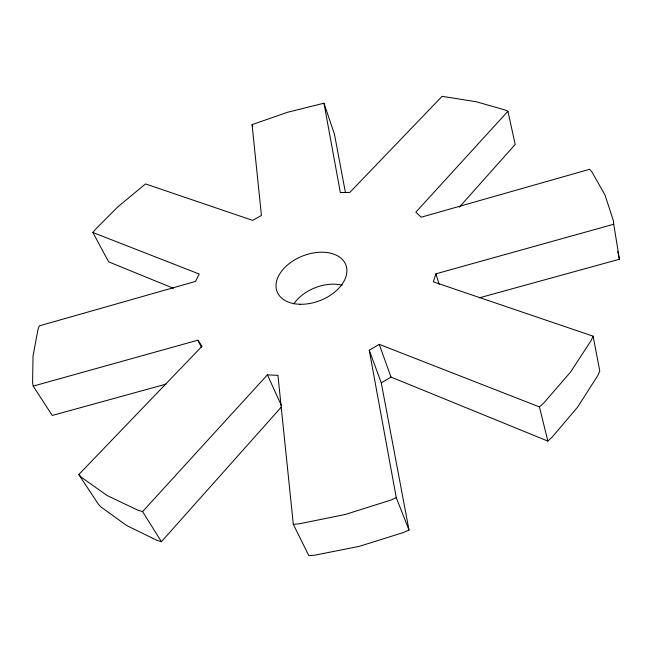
<?xml version="1.0" encoding="UTF-8"?>
<svg xmlns="http://www.w3.org/2000/svg" width="652" height="652" viewBox="0 0 652 652"><rect width="100%" height="100%" fill="white"/><g stroke="black" fill="none" stroke-linecap="round" stroke-linejoin="round"><path stroke-width="0.98" d="M323.962 103.203L340.344 192.568L349.822 192.413L442.113 96.333L476.18 101.736L504.387 109.78L507.916 111.272L415.846 212.169L421.225 217.206L589.62 169.292L592.016 172.104L604.999 194.997L613.32 220.498L613.744 224.239L435.96 273.807L433.327 281.835L593.124 336.188L599.807 371.061L597.851 375.462L577.851 406.807L552.089 437.199L547.851 441.078L390.996 377.076L379.236 344.346L369.244 350.246L396.277 497.688L409 530.076L403.172 532.611L359.203 546.376L314.859 555.162L308.844 555.667L293.31 524.33L277.931 375.348L267.385 374.851L142.592 511.6L137.825 510.174L107.181 495.569L81.63 477.484L78.794 474.55L202.038 346.253L197.882 340.189L33.195 386.106L32.6 382.618L33.024 356.147L37.963 329.562L39.234 325.886L195.51 281.428L199.21 274.019L92.902 232.495L95.526 229.3L117.515 207.132L145.494 183.921L252.683 220.384L261.436 215.486L252.063 124.63L287.646 112.25L323.962 103.203L334.427 134.1L345.454 192.65M593.124 336.188L591.095 340.613L570.418 372.235L543.801 402.977L539.432 406.921L547.851 441.078M78.794 474.55L98.403 504.249L101.223 507.199L126.529 525.439L156.725 540.247L161.419 541.714L281.167 407.239M459.334 207.165L515.194 144.442L507.916 111.272M409 530.076L381.281 382.879L390.996 377.076M396.277 497.688L390.271 500.28L345.038 514.534L299.488 523.768L293.31 524.33M166.17 384.085L52.274 415.463L33.195 386.106M479.212 297.858L619.4 259.252L617.746 251.688M379.236 344.346L539.432 406.921M173.399 288.282L108.631 261.851L92.902 232.495M142.592 511.6L161.419 541.714M197.882 340.189L201.509 347.467M267.385 374.851L281.428 405.577M252.063 124.63L252.797 126.521M369.244 350.246L381.281 382.879M435.96 273.807L439.081 284.256M613.744 224.239L619.4 259.252M293.856 303.832A36.039 24.108 -21.4 0 1 342.21 285.177M300.091 304.272A36.911 23.937 -21.4 0 0 346.22 265.951A36.911 23.937 -21.4 0 0 288.045 264.533A36.911 23.937 -21.4 0 0 300.091 304.272"/></g></svg>
